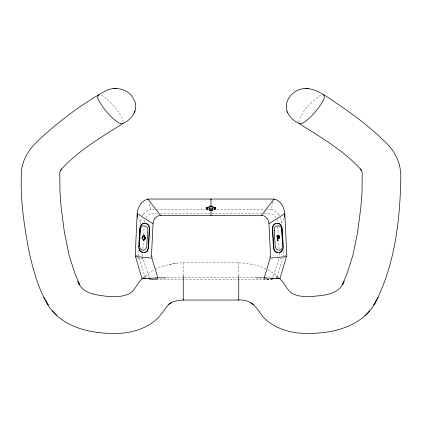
<?xml version="1.0" encoding="UTF-8"?>
<svg xmlns="http://www.w3.org/2000/svg" width="422" height="422" viewBox="0 0 422 422"><rect width="100%" height="100%" fill="white"/><g stroke="black" fill="none" stroke-linecap="round" stroke-linejoin="round"><path stroke-width="0.32" stroke-dasharray="2.11 1.58" d="M142.52 256.418L142.694 253.242M142.752 252.187L142.81 251.127M142.926 249.012L143.332 241.606M143.707 234.732L144.139 226.793M138.701 255.885L138.965 251.085M140.436 224.42L140.552 222.283A14.849 14.849 0 0 1 141.491 217.768M144.371 222.563L145.015 219.461M298.692 122.095C301.762 111.403 310.323 102.831 318.985 96.232A33.153 6.573 -52.3 0 1 321.522 94.934M272.301 279.559L269.605 279.765L266.018 278.784M272.834 277.491L273.451 275.497M272.923 201.99L271.235 209.391A11.041 11.041 0 0 0 269.247 209.17L267.485 209.17M276.874 276.811L283.03 258.195A3.302 2.859 86 0 0 283.115 257.879M273.498 275.36L278.979 258.791L283.03 258.195L284.75 257.367M276.885 276.769L275.703 277.586M284.301 218.121L283.146 220.295L281.463 222.283L281.579 224.42M145.78 217.842C148.043 213.574 153.518 212.778 157.854 213.5M142.541 278.499L148.38 273.377L153.893 269.88M272.659 279.554L272.232 279.833L149.773 279.833L149.335 279.554M276.283 277.212L276.864 276.843L278.599 277.866M143.401 277.866L145.136 276.843L146.292 277.586M284.465 255.811L286.185 254.904M155.069 269.289C163.752 264.789 173.627 263.428 183.248 262.558L238.752 262.558L252.182 264.346L258.37 265.839L266.931 269.289M155.976 278.784L152.811 279.707L149.726 279.654M175.652 263.349L169.818 264.346M155.011 278.615L156.351 278.61M151.54 279.839L158.825 279.812M154.531 209.17L152.764 209.175A11.035 11.035 0 0 0 150.775 209.391L149.082 201.99M156.646 209.164L205.356 209.164M216.65 209.164L265.364 209.164M160.27 213.5L209.792 213.5M211.601 213.5L261.745 213.5M264.161 213.5C268.492 212.778 273.962 213.569 276.22 217.836M166.79 277.834L183.744 277.834M184.351 277.834L237.649 277.834M239.464 277.834L255.21 277.834M265.649 278.61L266.989 278.615M263.175 279.812L270.46 279.839M137.25 257.367L138.97 258.195L143.021 258.791L148.776 276.178M268.107 269.88L273.62 273.377L279.459 278.499M145.717 277.212L144.936 276.289L145.11 276.769M140.552 222.283L138.864 220.295L137.704 218.121M276.99 219.451L277.634 222.552M138.97 258.195L145.131 276.827M148.855 276.431L149.166 277.491M123.308 122.095C120.238 111.403 111.677 102.831 103.015 96.232A33.153 6.573 52.3 0 0 100.478 94.934M283.035 251.085L283.294 255.885M277.861 226.783L278.293 234.722M278.557 239.485L279.074 249.006M279.306 253.242L279.48 256.418M238.752 262.547L238.752 275.318M183.248 262.547L183.248 275.318M278.995 257.605A8.667 1.329 -74.2 0 1 278.784 258.275M138.928 258.217A3.307 2.954 -84.2 0 1 138.812 257.916M142.831 259.308A8.667 1.999 75.3 0 1 142.509 258.327M271.246 209.349A12.285 12.285 0 0 1 278.451 214.096M278.509 214.054A14.849 14.849 0 0 1 279.575 215.7M280.524 217.768A14.849 14.849 0 0 1 281.432 222.288M143.559 214.096A12.285 12.285 0 0 1 150.765 209.349M142.436 215.7A14.849 14.849 0 0 1 143.501 214.054M137.54 255.811L135.821 254.904L137.53 255.811"/><path stroke-width="0.63" d="M211 215.41L211 210.757M143.823 239.765L143.538 239.685M135.235 254.856L137.197 213.595L153.022 223.787A10.339 10.318 33.5 0 1 154.42 219.197L154.858 218.543M279.459 237.396L279.469 236.457M144.635 238.493L144.656 237.813A2.711 2.084 -86.4 0 1 144.688 237.433M145.295 238.404L145.3 238.335A1.762 1.356 -86.4 0 1 145.268 238.694M142.689 238.604L142.731 237.755A7.095 5.454 -86.4 0 1 142.742 237.533L142.763 237.396M143.797 240.303L143.644 240.382M144.64 238.129L144.677 237.507M151.461 255.906L153.022 223.855M147.336 251.106A6.304 5.143 -89.2 0 0 148.549 247.181L149.652 229.652L149.288 229.615A7.026 5.781 -86.4 0 0 149.24 228.054C149.024 226.192 148.017 223.924 145.938 223.634M151.456 255.98L151.435 256.381A1.704 1.667 -71.1 0 0 151.482 256.819L151.54 257.03M139.213 244.106L140.13 228.766L139.819 228.735C139.74 225.369 142.81 222.067 146.36 223.676A3.835 3.186 -83.3 0 1 147.805 224.277L147.964 224.404A4.879 4.051 -83.4 0 1 148.871 225.57A6.53 5.338 -84.3 0 1 149.588 229.647M143.311 240.034L143.396 240.355M144.625 238.72L144.63 238.356M144.619 252.483C141.56 253.147 138.859 250.816 138.754 247.825A7.026 5.781 -86.4 0 1 138.706 246.263L139.819 228.735M144.113 252.435C146.777 252.483 148.059 249.413 148.175 247.144L149.288 229.615M142.267 237.591L142.23 238.235A3.197 2.458 -86.4 0 0 142.225 238.425L142.225 238.483M145.105 238.625L145.142 237.961A3.882 2.986 -86.4 0 0 145.147 237.797L145.147 237.797M264.536 276.916L270.138 258.127L286.475 256.539A4.246 3.867 79.8 0 0 286.781 254.603L284.808 213.595L268.972 223.787L270.565 256.397A1.714 1.677 70.9 0 1 270.518 256.819L270.423 257.151M264.499 277.09L264.314 277.771M99.149 94.655C94.786 96.802 101.211 103.67 102.435 106.418C106.771 112.421 111.772 118.118 117.938 122.296A33.153 6.573 52.3 0 0 121.177 123.799C131.21 121.43 139.803 108.918 133.7 99.028C128.81 89.348 116.029 86.014 106.46 90.408C82.074 103.791 59.571 120.787 39.135 139.64C29.239 148.544 21.337 160.576 21.332 174.318C20.282 201.036 24.465 227.711 29.498 253.865C33.697 271.52 38.529 289.529 48.203 305.08L43.793 297.199M137.197 213.595L137.382 217.219M264.325 277.739L264.42 277.386M284.623 217.219L284.808 213.595M286.475 256.539L279.965 278.625L275.93 278.647M279.422 237.655L279.317 237.839A0.986 0.76 86.4 0 1 279.042 238.166L278.873 238.266M134.333 112.906L135.109 110.896M60.546 170.303L61.554 168.958L60.014 171.58L59.766 173.574L59.993 192.226L61.174 207.439L64.397 232.311L69.129 255.321L74.958 273.583L79.631 285.045L77.891 281.532L78.94 283.684M343.06 283.684L344.109 281.532L342.369 285.045L347.042 273.583L352.871 255.321L357.603 232.311L360.826 207.439L362.007 192.226L362.234 173.574L361.986 171.58L360.446 168.958L361.454 170.303M207.176 209.465L207.139 209.523A2.474 2.01 0 0 1 206.659 207.197M378.207 297.199L373.797 305.08L375.707 302.01C394.981 263.761 400.119 219.778 400.8 177.425C401.174 164.601 395.789 152.226 386.61 143.343C370.78 127.46 352.718 113.982 334.071 101.596C323.627 94.338 309.453 83.572 296.223 91.015C289.234 94.76 284.375 103.427 287.039 111.281M145.073 238.715L144.667 238.81M273.889 199.427C276.109 198.73 279.026 201.421 280.656 203.124M342.996 283.806C336.84 295.78 320.899 295.453 309.373 296.682C303.444 296.719 297.236 296.239 291.945 293.322C286.607 289.835 284.771 282.983 279.892 278.905M375.77 301.888C361.454 328.822 327.403 334.989 299.594 333.127C285.979 331.877 272.132 326.813 262.753 316.526C256.318 307.3 251.385 299.351 238.826 299.979M143.053 236.167C142.267 237.86 142.836 235.761 143.812 235.729M183.174 299.979C178.079 300.591 172.208 300.907 168.341 304.71C164.416 309.421 161.352 314.854 156.799 319.027C146.677 328.39 132.819 332.626 119.268 333.364C92.36 334.419 59.919 327.899 46.23 301.888M122.77 123.609L123.082 123.256M367.462 313.319L369.741 310.74M142.108 278.905C136.76 283.246 135.087 291.275 128.499 294.118C121.81 297.004 114.288 296.919 107.162 296.371C97.187 294.962 83.978 294.224 79.004 283.806M141.349 203.124L144.382 200.503L147.874 199.042L274.131 199.042L261.466 215.41L160.539 215.41L147.874 199.042L148.117 199.427M61.274 169.338C78.561 150.396 101.101 137.303 122.57 123.73M168.341 304.71L171.147 302.616M365.22 315.524L367.483 313.298M143.174 236.019L143.659 235.75M143.433 239.664L143.359 240.039M166.184 277.834L157.701 277.834L156.952 278.293M142.657 238.678L142.24 238.551M142.625 278.32L142.045 278.662L135.525 256.539L151.857 258.127L157.269 275.972M279.021 238.203L278.678 238.33M142.625 238.994L142.852 238.699A5.94 4.568 -86.4 0 0 142.884 238.282L142.921 237.723A1.793 1.377 -86.4 0 0 142.916 237.37L142.863 237.122M212.06 208.647C216.307 205.693 205.693 205.693 209.94 208.647M278.847 238.288L277.665 238.441M276.057 223.634C273.983 223.924 272.976 226.192 272.754 228.054A7.026 5.781 86.4 0 0 272.712 229.615L273.82 247.144C273.936 249.413 275.223 252.483 277.887 252.435M143.765 235.734L143.965 235.745M273.82 247.144L273.435 247.181L272.343 229.652L272.712 229.615M273.124 225.57A4.953 4.114 83.3 0 1 273.883 224.541L274.353 224.156A3.793 3.149 83.2 0 1 275.635 223.671C279.185 222.067 282.26 225.369 282.181 228.735L281.87 228.766L282.787 244.106M278.71 235.967A2.099 1.614 86.4 0 0 278.33 235.982L277.512 236.046L277.629 237.844L278.451 237.771M279.348 235.94L278.694 235.386A3.181 2.448 86.4 0 0 278.225 235.392L277.069 235.487L277.391 240.524L277.829 240.482M282.94 246.295L283.289 246.263L282.181 228.735M277.375 252.483C280.435 253.147 283.136 250.816 283.246 247.825A7.026 5.781 86.4 0 0 283.289 246.263M157.701 277.834L142.045 278.673L146.07 278.647M116.366 88.488L113.376 88.615M148.307 278.636L150.538 278.631M255.816 277.834L264.299 277.834L279.95 278.673L279.375 278.32M183.248 300.042L238.752 300.042M271.457 278.631L273.693 278.636M305.633 88.488L308.624 88.615M138.706 246.263L139.054 246.295M148.175 247.144L148.565 247.181M143.807 235.771L144.44 236.014M322.851 94.655C327.214 96.802 320.789 103.67 319.565 106.418C315.229 112.421 310.228 118.118 304.062 122.296A33.153 6.573 -52.3 0 1 300.823 123.799C294.82 122.317 289.007 116.889 286.891 110.896M143.955 235.798L144.482 236.062M265.048 278.293L264.299 277.834M299.43 123.73C320.899 137.303 343.439 150.396 360.726 169.338M250.853 302.616L253.659 304.71M207.687 207.445L207.735 207.508A1.746 1.419 0 0 0 208.083 209.191M54.517 313.298L56.748 315.524M52.259 310.74L54.538 313.319M298.918 123.256L299.23 123.609M144.403 236.093L144.952 237.217M144.445 236.141L144.857 237.159M267.142 218.543L267.574 219.197A10.339 10.318 -18.4 0 1 268.962 223.787M214.059 209.254L213.996 209.18A1.757 1.424 0 0 0 214.334 207.487M145.247 237.444L145.252 237.454A0.691 0.533 -86.4 0 0 145.126 237.264M287.551 112.6L287.667 112.906M279.375 236.088L279.501 236.452M157.564 277.323L157.686 277.771M157.554 277.28L157.506 277.09M145.047 237.217C145.205 235.202 142.478 234.996 142.42 237.058A0.723 0.554 -86.4 0 0 142.103 237.496A1.746 1.345 -86.4 0 0 142.072 237.802L142.066 237.987A2.922 2.247 -86.4 0 1 142.056 238.145L142.05 238.251A1.445 1.113 -86.4 0 0 142.05 238.504A0.77 0.596 -86.4 0 0 142.077 238.678A0.659 0.512 -86.4 0 0 142.599 238.968M277.697 238.435L277.797 240.487M277.106 235.487L277.423 240.524M211 206.073L211 199.042L211 199.406M238.752 275.682L238.752 300.053M212.224 210.203L212.224 208.806L213.173 208.104L213.316 207.191L212.472 206.3L211 205.973L209.491 206.321L208.674 207.223L208.848 208.136L209.781 208.806L209.781 210.203M211.992 208.742L211.992 210.203M211 206.173L211 210.557M210.008 208.742L210.008 210.203M183.248 275.682L183.248 300.053M215.167 207.271A2.226 1.804 0 0 1 214.74 209.417M215.347 207.197A2.469 2.004 0 0 1 214.893 209.581M214.513 207.418A1.999 1.625 0 0 1 214.086 209.338M214.318 207.524A1.735 1.408 0 0 1 213.928 209.191M207.207 209.433A2.347 1.904 0 0 1 206.754 207.176M207.286 209.433A2.216 1.799 0 0 1 206.854 207.302M208.004 209.191A1.878 1.524 0 0 1 207.592 207.397M207.925 209.333A2.01 1.63 0 0 1 207.492 207.418M261.471 215.32A7.084 7.058 0 0 1 267.063 218.596M212.356 210.288A1.292 1.05 0 0 1 211.032 210.657A1.298 1.055 0 0 1 209.644 210.293M280.725 203.072A18.441 18.399 -44.2 0 1 284.713 213.601M269.964 256.65A8.64 1.05 -75 0 1 269.8 257.209M154.932 218.591A7.09 7.074 13.2 0 1 160.534 215.31M137.292 213.601A18.441 18.399 44.2 0 1 141.28 203.072M135.546 256.534A4.188 3.745 -81.7 0 1 135.283 254.856M152.2 257.204A8.64 1.039 75.2 0 1 152.041 256.65M157.622 276.806A2.938 0.28 73.9 0 1 157.77 277.882M211.96 210.325A1.06 0.86 0 0 1 211.042 210.446M210.958 210.446A1.06 0.86 0 0 1 210.04 210.325M144.793 238.994A1.583 1.219 -86.4 0 1 143.881 240.081M144.778 239.126A1.709 1.313 -86.4 0 1 143.87 240.202M144.598 239.084A1.451 1.113 -86.4 0 1 143.87 239.902M145.157 237.391A0.543 0.417 -86.4 0 1 145.263 237.554M145.237 238.815A0.559 0.427 -86.4 0 1 144.941 239.016M145.3 238.704A0.67 0.517 -86.4 0 1 144.867 239.174M144.451 238.794A5.286 4.067 -86.4 0 1 144.461 238.472L144.477 238.198A4.257 3.276 -86.4 0 0 144.482 237.992L144.482 237.924A2.205 1.693 -86.4 0 1 144.546 237.349M142.662 237.027A0.591 0.454 -86.4 0 1 142.826 237.09M139.867 250.188A6.562 5.449 -89.1 0 1 139.323 248.706M140.014 250.394A4.922 4.056 -89.6 0 0 140.953 251.565L141.28 251.813A3.793 3.118 89.9 0 0 142.567 252.298M140.162 228.766A6.288 5.249 -85.2 0 1 141.491 224.863M141.676 224.741A4.104 3.408 -83.9 0 1 144.287 223.428M147.283 251.053A4.072 3.344 89.6 0 1 144.619 252.541M279.353 237.839A0.986 0.76 86.4 0 1 279.074 238.166M279.037 237.48A1.029 0.791 86.4 0 1 278.451 237.739M279 237.48A1.029 0.791 86.4 0 1 278.42 237.739M278.298 235.988A2.099 1.614 86.4 0 1 278.678 235.972M279.433 252.293A3.793 3.112 -89.7 0 0 280.714 251.807L281.194 251.422A4.995 4.109 89.8 0 0 281.975 250.388M282.64 248.695A6.562 5.417 89.4 0 1 282.102 250.167M280.509 224.857A6.288 5.259 85.2 0 1 281.843 228.766M277.708 223.423A4.104 3.423 85 0 1 280.34 224.726M272.343 229.652A6.53 5.407 83.7 0 1 273.081 225.538M274.685 251.085A6.304 5.101 88.8 0 1 273.488 247.181M277.375 252.541A4.072 3.334 89.5 0 1 274.727 251.043M274.253 230.301L275.197 245.625C275.155 248.183 277.254 251.248 280.176 249.929A3.429 2.637 86.4 0 0 280.319 249.893C282.239 249.165 282.682 246.764 282.592 244.939L281.653 230.175C282.249 224.24 273.419 224.488 274.253 230.301M139.397 245.377L140.02 248.331L141.676 249.893A3.429 2.637 -86.4 0 0 141.818 249.929C144.746 251.248 146.845 248.183 146.798 245.625L147.737 230.86C149.135 224.868 139.809 223.824 140.341 230.175L139.397 245.377M145.31 238.019L145.31 238.087A2.168 1.667 -86.4 0 0 145.316 237.681A2.036 1.567 -86.4 0 1 145.31 238.019M278.937 237.364A0.939 0.723 86.4 0 0 278.72 235.956A0.939 0.723 86.4 0 1 278.905 237.37"/></g></svg>
